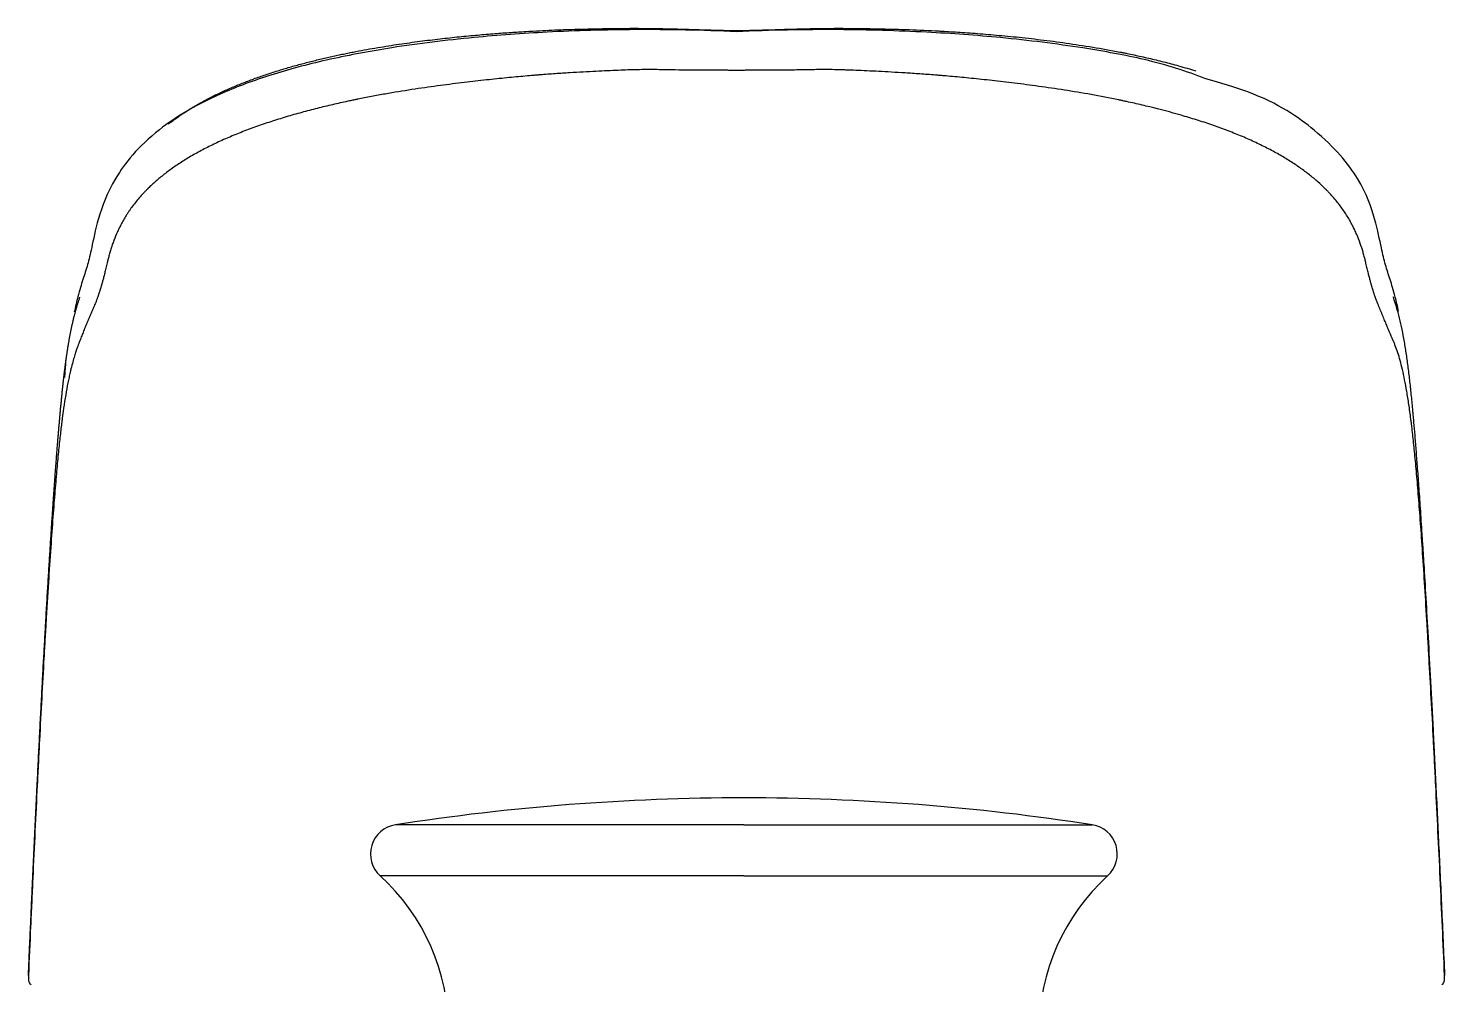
# Model space of a CAD drawing. Extents: x 1488 to 2842, y 0 to 992.
# Drawn here: x 1778.05 to 1826.03, y 426.99 to 459.39 of the extents above; entities that cross this region are included whole.
import ezdxf

# ---------------------------------------------------------------- set-up
doc = ezdxf.new("R2010")
doc.units = 0
doc.header["$LTSCALE"] = 10
doc.header["$MEASUREMENT"] = 0
doc.layers.add('1', color=7, linetype='CONTINUOUS')

msp = doc.modelspace()

# ---------------------------------------------------------------- linework, layer by layer
at = {"layer": '1', "color": 7, "linetype": 'Continuous', "lineweight": -3}
for p, q in [((1802.29, 432.408), (1790.487, 432.408)), ((1802.29, 432.408), (1814.094, 432.408)), ((1802.29, 430.681), (1789.967, 430.681)), ((1802.29, 430.681), (1814.614, 430.681))]:
    msp.add_line(p, q, dxfattribs=at)
for centre, radius, start, end in [((1802.29, 356.469), 76.851, 90, 98.83502), ((1802.29, 356.469), 76.851, 81.16498, 90), ((1790.64, 431.42), 1, 98.835, 227.6589), ((1813.94, 431.42), 1, 312.3411, 81.165), ((1785.173, 425.42), 7.117, 0, 47.6589), ((1819.408, 425.42), 7.117, 132.3411, 180)]:
    msp.add_arc(centre, radius, start, end, dxfattribs=at)
for points, knots in [([(1802.04, 459.276), (1800.887, 459.33), (1798.742, 459.374), (1795.763, 459.287), (1792.993, 459.087), (1790.506, 458.782), (1788.226, 458.356), (1786.313, 457.853), (1784.149, 457.059), (1782.083, 455.804), (1780.876, 454.264), (1780.372, 452.881), (1780.199, 451.943), (1780.059, 451.379), (1779.899, 450.893), (1779.746, 450.409), (1779.644, 449.964), (1779.603, 449.773)], [0, 0, 0, 0, 0.052346, 0.097938, 0.136782, 0.182236, 0.219055, 0.256836, 0.295323, 0.372425, 0.474324, 0.576343, 0.67874, 0.766561, 0.854517, 0.942601, 1, 1, 1, 1]), ([(1782.791, 456.146), (1782.819, 456.169), (1782.89, 456.223), (1783.007, 456.311), (1783.144, 456.408), (1783.286, 456.505), (1783.433, 456.6), (1783.585, 456.694), (1783.741, 456.787), (1783.902, 456.879), (1784.068, 456.969), (1784.238, 457.057), (1784.413, 457.144), (1784.591, 457.229), (1784.774, 457.312), (1784.96, 457.393), (1785.149, 457.472), (1785.341, 457.55), (1785.537, 457.625), (1785.735, 457.698), (1785.934, 457.769), (1786.136, 457.837), (1786.339, 457.904), (1786.544, 457.968), (1786.749, 458.03), (1786.954, 458.09), (1787.16, 458.148), (1787.366, 458.203), (1787.571, 458.256), (1787.774, 458.307), (1787.977, 458.356), (1788.178, 458.403), (1788.377, 458.447), (1788.573, 458.49), (1788.768, 458.531), (1788.959, 458.57), (1789.326, 458.642), (1789.871, 458.74), (1790.596, 458.855), (1791.303, 458.953), (1791.984, 459.036), (1792.637, 459.107), (1793.256, 459.165), (1793.84, 459.214), (1794.387, 459.254), (1794.894, 459.286), (1795.358, 459.311), (1795.783, 459.331), (1796.178, 459.347), (1796.555, 459.359), (1796.914, 459.369), (1797.254, 459.377), (1797.575, 459.383), (1797.877, 459.388), (1798.161, 459.39), (1798.425, 459.392), (1798.639, 459.392), (1798.808, 459.391), (1798.937, 459.39), (1799.064, 459.389), (1799.188, 459.387), (1799.31, 459.386), (1799.429, 459.383), (1799.545, 459.381), (1799.659, 459.379), (1799.77, 459.376), (1799.879, 459.373), (1799.984, 459.371), (1800.087, 459.368), (1800.188, 459.365), (1800.285, 459.362), (1800.38, 459.359), (1800.472, 459.357), (1800.561, 459.354), (1800.648, 459.351), (1800.733, 459.349), (1800.815, 459.346), (1800.895, 459.344), (1800.972, 459.341), (1801.048, 459.339), (1801.121, 459.337), (1801.193, 459.335), (1801.263, 459.333), (1801.332, 459.331), (1801.399, 459.329), (1801.465, 459.328), (1801.53, 459.326), (1801.594, 459.324), (1801.658, 459.323), (1801.721, 459.322), (1801.784, 459.321), (1801.848, 459.32), (1801.911, 459.319), (1801.976, 459.319), (1802.019, 459.319), (1802.04, 459.319)], [0, 0, 0, 0, 0.011424, 0.028262, 0.044864, 0.061229, 0.077357, 0.093247, 0.1089, 0.124317, 0.139497, 0.154444, 0.169159, 0.183643, 0.197898, 0.211923, 0.225717, 0.239281, 0.252615, 0.26572, 0.278596, 0.291245, 0.303665, 0.315856, 0.32782, 0.339556, 0.351064, 0.362344, 0.373392, 0.384207, 0.394786, 0.405127, 0.415228, 0.425087, 0.434704, 0.444078, 0.45321, 0.488142, 0.521448, 0.553142, 0.583178, 0.611505, 0.638087, 0.662911, 0.685972, 0.707274, 0.72683, 0.743969, 0.760332, 0.775912, 0.790705, 0.804706, 0.817914, 0.830328, 0.841953, 0.852796, 0.862867, 0.868234, 0.873506, 0.87868, 0.883752, 0.888721, 0.893583, 0.898336, 0.902981, 0.907514, 0.911936, 0.916246, 0.920444, 0.92453, 0.928504, 0.932368, 0.936122, 0.939769, 0.943312, 0.946754, 0.950098, 0.953349, 0.956511, 0.959589, 0.962588, 0.965511, 0.968366, 0.971157, 0.973892, 0.976578, 0.979223, 0.981836, 0.984426, 0.987001, 0.989571, 0.992146, 0.994735, 0.997349, 1, 1, 1, 1]), ([(1802.04, 459.319), (1802.093, 459.319), (1802.144, 459.319), (1802.245, 459.32), (1802.295, 459.321), (1802.446, 459.323), (1802.546, 459.326), (1802.704, 459.33), (1802.757, 459.331), (1802.867, 459.334), (1802.923, 459.336), (1803.098, 459.341), (1803.221, 459.344), (1803.487, 459.353), (1803.629, 459.357), (1803.934, 459.366), (1804.097, 459.371), (1804.443, 459.379), (1804.627, 459.383), (1805.014, 459.389), (1805.218, 459.391), (1805.431, 459.392), (1805.434, 459.392), (1805.437, 459.392), (1805.438, 459.392), (1805.438, 459.392), (1805.438, 459.392), (1805.438, 459.392), (1805.44, 459.392), (1805.445, 459.392), (1805.456, 459.392), (1805.478, 459.392), (1805.522, 459.392), (1805.612, 459.392), (1805.693, 459.391), (1805.857, 459.391), (1805.971, 459.39), (1806.329, 459.386), (1806.588, 459.382), (1807.007, 459.373), (1807.152, 459.37), (1807.452, 459.361), (1807.606, 459.357), (1808.085, 459.34), (1808.425, 459.326), (1808.785, 459.307), (1808.789, 459.307), (1808.793, 459.307), (1808.795, 459.307), (1808.796, 459.307), (1808.796, 459.307), (1808.796, 459.307), (1808.8, 459.307), (1808.809, 459.306), (1808.83, 459.305), (1808.871, 459.303), (1808.955, 459.298), (1809.126, 459.289), (1809.278, 459.28), (1809.59, 459.26), (1809.809, 459.246), (1810.266, 459.212), (1810.504, 459.193), (1810.999, 459.149), (1811.257, 459.125), (1811.788, 459.071), (1812.063, 459.04), (1812.626, 458.972), (1812.915, 458.934), (1813.504, 458.851), (1813.804, 458.805), (1814.412, 458.704), (1814.719, 458.649), (1815.032, 458.588), (1815.039, 458.586), (1815.047, 458.585), (1815.05, 458.584), (1815.051, 458.584), (1815.052, 458.584), (1815.053, 458.584), (1815.058, 458.583), (1815.073, 458.58), (1815.107, 458.573), (1815.176, 458.559), (1815.314, 458.531), (1815.434, 458.506), (1815.677, 458.454), (1815.841, 458.418), (1816.173, 458.34), (1816.341, 458.3), (1816.679, 458.213), (1816.849, 458.168), (1817.213, 458.066), (1817.407, 458.009), (1817.6, 457.949)], [0, 0, 0, 0, 0.011827, 0.011827, 0.023654, 0.023654, 0.047308, 0.047308, 0.059135, 0.059135, 0.070962, 0.070962, 0.094616, 0.094616, 0.11827, 0.11827, 0.141924, 0.141924, 0.165579, 0.165579, 0.189233, 0.189233, 0.189417, 0.18951, 0.189533, 0.189533, 0.189556, 0.189556, 0.189602, 0.189972, 0.190711, 0.192189, 0.195146, 0.20106, 0.212887, 0.212887, 0.236541, 0.236541, 0.283849, 0.283849, 0.307503, 0.307503, 0.331157, 0.331157, 0.378465, 0.378465, 0.378835, 0.37902, 0.379066, 0.379066, 0.379112, 0.379112, 0.379205, 0.379944, 0.381422, 0.384379, 0.390292, 0.402119, 0.425773, 0.425773, 0.473082, 0.473082, 0.52039, 0.52039, 0.567698, 0.567698, 0.615006, 0.615006, 0.662314, 0.662314, 0.709622, 0.709622, 0.756931, 0.756931, 0.75767, 0.758039, 0.758132, 0.758132, 0.758224, 0.758224, 0.758409, 0.759887, 0.762844, 0.768758, 0.780585, 0.804239, 0.804239, 0.851547, 0.851547, 0.898855, 0.898855, 0.946163, 0.946163, 1, 1, 1, 1]), ([(1817.904, 457.692), (1817.304, 457.935), (1816.067, 458.327), (1813.624, 458.772), (1811.142, 459.084), (1808.348, 459.286), (1805.352, 459.374), (1803.195, 459.33), (1802.04, 459.276)], [0, 0, 0, 0, 0.167452, 0.306873, 0.479482, 0.627609, 0.801878, 1, 1, 1, 1]), ([(1802.04, 457.966), (1801.99, 457.966), (1801.941, 457.966), (1801.843, 457.967), (1801.795, 457.968), (1801.649, 457.97), (1801.551, 457.971), (1801.346, 457.971), (1801.239, 457.971), (1801.009, 457.972), (1800.886, 457.972), (1800.687, 457.973), (1800.618, 457.973), (1800.475, 457.974), (1800.401, 457.975), (1800.17, 457.978), (1800.006, 457.981), (1799.657, 457.987), (1799.473, 457.991), (1799.182, 457.993), (1798.984, 457.994), (1798.777, 457.991), (1798.668, 457.989), (1798.665, 457.989), (1798.661, 457.989), (1798.66, 457.989), (1798.66, 457.989), (1798.66, 457.989), (1798.66, 457.989), (1798.66, 457.989), (1798.658, 457.989), (1798.654, 457.989), (1798.644, 457.989), (1798.623, 457.988), (1798.581, 457.987), (1798.494, 457.985), (1798.416, 457.982), (1798.258, 457.977), (1798.147, 457.973), (1797.798, 457.958), (1797.545, 457.947), (1796.998, 457.919), (1796.703, 457.903), (1796.231, 457.874), (1796.068, 457.863), (1795.734, 457.84), (1795.562, 457.828), (1795.38, 457.814), (1795.374, 457.813), (1795.367, 457.813), (1795.366, 457.812), (1795.366, 457.812), (1795.366, 457.812), (1795.366, 457.812), (1795.365, 457.812), (1795.362, 457.812), (1795.355, 457.812), (1795.336, 457.81), (1795.297, 457.807), (1795.217, 457.801), (1795.053, 457.787), (1794.907, 457.774), (1794.606, 457.747), (1794.394, 457.727), (1793.95, 457.683), (1793.718, 457.659), (1793.233, 457.605), (1792.98, 457.576), (1792.456, 457.512), (1792.184, 457.477), (1791.624, 457.401), (1791.336, 457.36), (1790.746, 457.269), (1790.444, 457.22), (1789.983, 457.139), (1789.828, 457.11), (1789.517, 457.051), (1789.361, 457.02), (1789.194, 456.986), (1789.183, 456.984), (1789.172, 456.982), (1789.17, 456.981), (1789.17, 456.981), (1789.169, 456.981), (1789.169, 456.981), (1789.167, 456.981), (1789.163, 456.98), (1789.149, 456.977), (1789.114, 456.97), (1789.041, 456.955), (1788.892, 456.923), (1788.764, 456.896), (1788.508, 456.839), (1788.335, 456.799), (1787.988, 456.717), (1787.814, 456.674), (1787.552, 456.606), (1787.464, 456.583), (1787.288, 456.535), (1787.201, 456.511), (1786.937, 456.437), (1786.761, 456.385), (1786.499, 456.304), (1786.412, 456.277), (1786.239, 456.221), (1786.153, 456.193), (1785.896, 456.106), (1785.728, 456.047), (1785.396, 455.924), (1785.234, 455.86), (1784.915, 455.73), (1784.76, 455.663), (1784.457, 455.527), (1784.31, 455.457), (1784.025, 455.314), (1783.887, 455.241), (1783.621, 455.094), (1783.493, 455.019), (1783.247, 454.867), (1783.129, 454.79), (1782.903, 454.634), (1782.795, 454.556), (1782.59, 454.398), (1782.493, 454.319), (1782.308, 454.16), (1782.221, 454.08), (1782.133, 453.994), (1782.127, 453.989), (1782.121, 453.983), (1782.12, 453.982), (1782.12, 453.982), (1782.12, 453.982), (1782.12, 453.982), (1782.12, 453.982), (1782.12, 453.982), (1782.119, 453.981), (1782.118, 453.98), (1782.116, 453.978), (1782.107, 453.969), (1782.086, 453.948), (1782.041, 453.904), (1782.004, 453.865), (1781.93, 453.788), (1781.883, 453.736), (1781.791, 453.633), (1781.747, 453.581), (1781.663, 453.476), (1781.622, 453.424), (1781.544, 453.32), (1781.507, 453.267), (1781.453, 453.188), (1781.435, 453.162), (1781.4, 453.109), (1781.383, 453.082), (1781.334, 453.003), (1781.302, 452.95), (1781.242, 452.844), (1781.213, 452.792), (1781.159, 452.688), (1781.133, 452.637), (1781.084, 452.534), (1781.06, 452.482), (1780.994, 452.328), (1780.954, 452.227), (1780.9, 452.077), (1780.883, 452.027), (1780.851, 451.929), (1780.836, 451.88), (1780.807, 451.783), (1780.793, 451.735), (1780.767, 451.64), (1780.755, 451.593), (1780.743, 451.544), (1780.742, 451.54), (1780.74, 451.535), (1780.74, 451.533), (1780.74, 451.532), (1780.74, 451.532), (1780.74, 451.532), (1780.74, 451.532), (1780.74, 451.532), (1780.739, 451.531), (1780.737, 451.521), (1780.73, 451.493), (1780.724, 451.468), (1780.711, 451.418), (1780.704, 451.385), (1780.689, 451.323), (1780.681, 451.292), (1780.667, 451.233), (1780.661, 451.205), (1780.641, 451.123), (1780.629, 451.072), (1780.605, 450.975), (1780.594, 450.93), (1780.572, 450.846), (1780.561, 450.807), (1780.545, 450.752), (1780.54, 450.735), (1780.533, 450.71), (1780.53, 450.701), (1780.525, 450.685), (1780.523, 450.677), (1780.516, 450.654), (1780.511, 450.638), (1780.502, 450.609), (1780.497, 450.594), (1780.491, 450.572), (1780.488, 450.565), (1780.484, 450.551), (1780.482, 450.544), (1780.475, 450.523), (1780.471, 450.51), (1780.462, 450.483), (1780.458, 450.47), (1780.45, 450.445), (1780.446, 450.432), (1780.438, 450.408), (1780.435, 450.396), (1780.427, 450.374), (1780.424, 450.363), (1780.417, 450.342), (1780.413, 450.332), (1780.407, 450.313), (1780.404, 450.304), (1780.395, 450.277), (1780.389, 450.261), (1780.379, 450.231), (1780.374, 450.218), (1780.365, 450.193), (1780.361, 450.183), (1780.351, 450.154), (1780.346, 450.141), (1780.342, 450.132), (1780.342, 450.132), (1780.342, 450.131), (1780.342, 450.131), (1780.342, 450.131), (1780.342, 450.131), (1780.342, 450.131), (1780.342, 450.131), (1780.342, 450.131), (1780.342, 450.131), (1780.342, 450.131), (1780.341, 450.129), (1780.34, 450.127), (1780.336, 450.117), (1780.327, 450.094), (1780.318, 450.074), (1780.301, 450.032), (1780.29, 450.005), (1780.267, 449.951), (1780.256, 449.924), (1780.233, 449.871), (1780.21, 449.818), (1780.187, 449.766), (1780.164, 449.713), (1780.153, 449.687), (1780.118, 449.608), (1780.096, 449.555), (1780.05, 449.449), (1780.028, 449.396), (1779.983, 449.289), (1779.961, 449.235), (1779.917, 449.127), (1779.895, 449.072), (1779.852, 448.963), (1779.831, 448.909), (1779.809, 448.851), (1779.807, 448.847), (1779.806, 448.842), (1779.805, 448.84), (1779.805, 448.84), (1779.805, 448.84), (1779.805, 448.839), (1779.805, 448.839), (1779.805, 448.839), (1779.805, 448.839), (1779.804, 448.839), (1779.803, 448.835), (1779.799, 448.825), (1779.795, 448.814), (1779.786, 448.79), (1779.778, 448.771), (1779.761, 448.726), (1779.751, 448.7), (1779.729, 448.641), (1779.717, 448.608), (1779.69, 448.532), (1779.676, 448.49), (1779.645, 448.395), (1779.628, 448.343), (1779.593, 448.226), (1779.574, 448.162), (1779.535, 448.019), (1779.514, 447.94), (1779.49, 447.841), (1779.485, 447.824), (1779.481, 447.807), (1779.479, 447.8), (1779.479, 447.799), (1779.479, 447.798), (1779.479, 447.798), (1779.479, 447.798), (1779.479, 447.798), (1779.479, 447.798), (1779.479, 447.797), (1779.478, 447.794), (1779.474, 447.777), (1779.463, 447.732), (1779.439, 447.629), (1779.42, 447.536), (1779.381, 447.348), (1779.356, 447.215), (1779.283, 446.799), (1779.238, 446.496), (1779.194, 446.156), (1779.192, 446.141), (1779.19, 446.124), (1779.189, 446.117), (1779.188, 446.114), (1779.188, 446.113), (1779.188, 446.113), (1779.188, 446.112), (1779.188, 446.112), (1779.188, 446.11), (1779.185, 446.09), (1779.178, 446.035), (1779.163, 445.907), (1779.149, 445.791), (1779.121, 445.548), (1779.102, 445.373), (1779.063, 444.99), (1779.044, 444.783), (1779.002, 444.332), (1778.981, 444.088), (1778.937, 443.556), (1778.914, 443.268), (1778.867, 442.643), (1778.843, 442.304), (1778.792, 441.57), (1778.765, 441.174), (1778.724, 440.531), (1778.71, 440.308), (1778.681, 439.845), (1778.667, 439.606), (1778.648, 439.295), (1778.644, 439.232), (1778.641, 439.168), (1778.641, 439.166), (1778.641, 439.165), (1778.64, 439.163), (1778.64, 439.158), (1778.639, 439.147), (1778.638, 439.124), (1778.635, 439.079), (1778.627, 438.936), (1778.619, 438.805), (1778.601, 438.489), (1778.564, 437.845), (1778.527, 437.169), (1778.477, 436.239), (1778.451, 435.759), (1778.413, 435.022), (1778.401, 434.774), (1778.375, 434.271), (1778.362, 434.017), (1778.324, 433.249), (1778.299, 432.728), (1778.249, 431.673), (1778.224, 431.139), (1778.186, 430.329), (1778.174, 430.058), (1778.149, 429.512), (1778.137, 429.238), (1778.1, 428.412), (1778.075, 427.857), (1778.051, 427.301)], [0, 0, 0, 0, 0.001953, 0.001953, 0.003906, 0.003906, 0.007812, 0.007812, 0.011719, 0.011719, 0.015625, 0.015625, 0.017578, 0.017578, 0.019531, 0.019531, 0.023437, 0.023437, 0.027344, 0.027344, 0.029297, 0.03125, 0.03125, 0.031311, 0.031319, 0.031321, 0.031321, 0.031322, 0.031322, 0.031326, 0.031342, 0.031372, 0.031494, 0.031738, 0.032227, 0.033203, 0.035156, 0.035156, 0.039062, 0.039062, 0.046875, 0.046875, 0.054687, 0.054687, 0.058594, 0.058594, 0.0625, 0.0625, 0.062622, 0.062637, 0.062641, 0.062641, 0.062645, 0.062645, 0.062653, 0.062683, 0.062744, 0.062988, 0.063477, 0.064453, 0.066406, 0.070312, 0.070312, 0.078125, 0.078125, 0.085937, 0.085937, 0.09375, 0.09375, 0.101562, 0.101562, 0.109375, 0.109375, 0.117187, 0.117187, 0.121094, 0.121094, 0.125, 0.125, 0.125244, 0.125275, 0.125282, 0.125282, 0.12529, 0.12529, 0.125305, 0.125366, 0.125488, 0.125977, 0.126953, 0.128906, 0.132812, 0.132812, 0.140625, 0.140625, 0.148437, 0.148437, 0.152344, 0.152344, 0.15625, 0.15625, 0.164062, 0.164062, 0.167969, 0.167969, 0.171875, 0.171875, 0.179687, 0.179687, 0.1875, 0.1875, 0.195312, 0.195312, 0.203125, 0.203125, 0.210937, 0.210937, 0.21875, 0.21875, 0.226562, 0.226562, 0.234375, 0.234375, 0.242187, 0.242187, 0.25, 0.25, 0.250488, 0.250549, 0.250565, 0.250568, 0.250568, 0.25057, 0.25057, 0.250572, 0.25058, 0.25061, 0.250732, 0.250977, 0.251953, 0.253906, 0.257812, 0.257812, 0.265625, 0.265625, 0.273437, 0.273437, 0.28125, 0.28125, 0.289062, 0.289062, 0.292969, 0.292969, 0.296875, 0.296875, 0.304687, 0.304687, 0.3125, 0.3125, 0.320312, 0.320312, 0.328125, 0.328125, 0.34375, 0.34375, 0.351562, 0.351562, 0.359375, 0.359375, 0.367187, 0.367187, 0.375, 0.375, 0.375488, 0.375732, 0.375793, 0.375824, 0.375839, 0.375847, 0.375847, 0.375854, 0.375854, 0.375977, 0.376953, 0.378906, 0.378906, 0.382812, 0.382812, 0.386719, 0.386719, 0.390625, 0.390625, 0.398437, 0.398437, 0.40625, 0.40625, 0.414062, 0.414062, 0.417969, 0.417969, 0.419922, 0.419922, 0.421875, 0.421875, 0.425781, 0.425781, 0.429687, 0.429687, 0.431641, 0.431641, 0.433594, 0.433594, 0.4375, 0.4375, 0.441406, 0.441406, 0.445312, 0.445312, 0.449219, 0.449219, 0.453125, 0.453125, 0.457031, 0.457031, 0.460937, 0.460937, 0.46875, 0.46875, 0.476562, 0.476562, 0.484375, 0.484375, 0.5, 0.5, 0.500977, 0.501099, 0.501129, 0.501137, 0.501137, 0.501139, 0.501139, 0.501141, 0.501144, 0.50116, 0.501221, 0.501465, 0.501953, 0.503906, 0.507812, 0.507812, 0.515625, 0.515625, 0.523437, 0.523437, 0.53125, 0.539062, 0.539062, 0.546875, 0.546875, 0.5625, 0.5625, 0.578125, 0.578125, 0.59375, 0.59375, 0.609375, 0.609375, 0.625, 0.625, 0.625977, 0.626221, 0.626343, 0.626404, 0.626419, 0.626419, 0.626427, 0.626427, 0.626434, 0.626465, 0.626953, 0.628906, 0.632812, 0.632812, 0.640625, 0.640625, 0.648437, 0.648437, 0.65625, 0.65625, 0.664062, 0.664062, 0.671875, 0.671875, 0.679687, 0.679687, 0.6875, 0.6875, 0.688477, 0.688965, 0.689026, 0.689056, 0.68906, 0.68906, 0.689064, 0.689064, 0.689072, 0.689087, 0.689209, 0.689453, 0.691406, 0.695312, 0.703125, 0.703125, 0.71875, 0.71875, 0.75, 0.75, 0.750977, 0.751465, 0.751587, 0.751648, 0.751678, 0.751694, 0.751694, 0.751709, 0.751709, 0.751953, 0.753906, 0.757812, 0.765625, 0.765625, 0.78125, 0.78125, 0.796875, 0.796875, 0.8125, 0.8125, 0.828125, 0.828125, 0.84375, 0.84375, 0.859375, 0.859375, 0.867187, 0.867187, 0.875, 0.875, 0.876953, 0.876984, 0.876984, 0.877014, 0.877014, 0.877075, 0.877197, 0.877441, 0.87793, 0.878906, 0.882812, 0.882812, 0.890625, 0.90625, 0.90625, 0.921875, 0.921875, 0.929687, 0.929687, 0.9375, 0.9375, 0.953125, 0.953125, 0.96875, 0.96875, 0.976562, 0.976562, 0.984375, 0.984375, 1, 1, 1, 1]), ([(1826.03, 427.301), (1826.006, 427.855), (1825.981, 428.408), (1825.932, 429.505), (1825.907, 430.051), (1825.857, 431.132), (1825.832, 431.667), (1825.781, 432.722), (1825.756, 433.243), (1825.718, 434.011), (1825.705, 434.264), (1825.68, 434.766), (1825.642, 435.512), (1825.604, 436.232), (1825.553, 437.166), (1825.516, 437.846), (1825.479, 438.494), (1825.461, 438.812), (1825.453, 438.943), (1825.445, 439.086), (1825.442, 439.131), (1825.441, 439.154), (1825.44, 439.165), (1825.44, 439.171), (1825.44, 439.173), (1825.44, 439.173), (1825.44, 439.174), (1825.44, 439.175), (1825.436, 439.233), (1825.406, 439.742), (1825.377, 440.218), (1825.327, 441.018), (1825.302, 441.395), (1825.254, 442.102), (1825.231, 442.434), (1825.185, 443.056), (1825.162, 443.346), (1825.118, 443.892), (1825.096, 444.146), (1825.053, 444.623), (1825.032, 444.845), (1824.991, 445.261), (1824.97, 445.455), (1824.939, 445.727), (1824.929, 445.815), (1824.914, 445.942), (1824.906, 446.005), (1824.898, 446.067), (1824.895, 446.089), (1824.895, 446.091), (1824.895, 446.092), (1824.895, 446.092), (1824.895, 446.093), (1824.895, 446.093), (1824.895, 446.096), (1824.893, 446.104), (1824.891, 446.124), (1824.866, 446.317), (1824.842, 446.493), (1824.796, 446.805), (1824.773, 446.953), (1824.702, 447.369), (1824.653, 447.613), (1824.552, 448.046), (1824.5, 448.236), (1824.417, 448.487), (1824.389, 448.565), (1824.346, 448.676), (1824.324, 448.729), (1824.298, 448.788), (1824.286, 448.815), (1824.281, 448.826), (1824.28, 448.828), (1824.28, 448.828), (1824.28, 448.828), (1824.28, 448.828), (1824.28, 448.828), (1824.28, 448.828), (1824.28, 448.828), (1824.28, 448.829), (1824.279, 448.83), (1824.278, 448.833), (1824.242, 448.91), (1824.203, 449.002), (1824.143, 449.149), (1824.122, 449.2), (1824.079, 449.305), (1824.057, 449.359), (1824.022, 449.442), (1824.011, 449.47), (1823.987, 449.527), (1823.964, 449.584), (1823.94, 449.642), (1823.915, 449.7), (1823.903, 449.73), (1823.865, 449.819), (1823.84, 449.88), (1823.802, 449.975), (1823.782, 450.022), (1823.759, 450.079), (1823.749, 450.105), (1823.744, 450.116), (1823.743, 450.12), (1823.742, 450.121), (1823.742, 450.121), (1823.742, 450.121), (1823.742, 450.121), (1823.742, 450.121), (1823.742, 450.121), (1823.742, 450.121), (1823.742, 450.121), (1823.742, 450.122), (1823.742, 450.122), (1823.738, 450.132), (1823.732, 450.148), (1823.721, 450.178), (1823.717, 450.189), (1823.708, 450.214), (1823.703, 450.227), (1823.692, 450.257), (1823.686, 450.274), (1823.677, 450.301), (1823.674, 450.31), (1823.667, 450.329), (1823.664, 450.34), (1823.657, 450.361), (1823.653, 450.372), (1823.646, 450.394), (1823.642, 450.406), (1823.634, 450.431), (1823.63, 450.443), (1823.622, 450.469), (1823.618, 450.482), (1823.61, 450.509), (1823.606, 450.523), (1823.599, 450.544), (1823.597, 450.551), (1823.592, 450.565), (1823.59, 450.572), (1823.584, 450.593), (1823.579, 450.608), (1823.57, 450.638), (1823.565, 450.653), (1823.558, 450.676), (1823.556, 450.684), (1823.551, 450.7), (1823.548, 450.708), (1823.541, 450.733), (1823.531, 450.768), (1823.521, 450.805), (1823.51, 450.843), (1823.505, 450.863), (1823.489, 450.924), (1823.478, 450.968), (1823.454, 451.062), (1823.442, 451.112), (1823.417, 451.22), (1823.403, 451.277), (1823.381, 451.369), (1823.374, 451.4), (1823.362, 451.449), (1823.356, 451.474), (1823.349, 451.5), (1823.347, 451.509), (1823.347, 451.51), (1823.347, 451.511), (1823.347, 451.511), (1823.347, 451.511), (1823.347, 451.511), (1823.347, 451.511), (1823.347, 451.511), (1823.346, 451.512), (1823.346, 451.514), (1823.345, 451.519), (1823.332, 451.57), (1823.319, 451.619), (1823.294, 451.714), (1823.28, 451.762), (1823.238, 451.906), (1823.206, 452.005), (1823.136, 452.204), (1823.097, 452.305), (1823.032, 452.457), (1823.009, 452.509), (1822.961, 452.611), (1822.936, 452.663), (1822.883, 452.766), (1822.855, 452.818), (1822.797, 452.921), (1822.766, 452.973), (1822.702, 453.077), (1822.635, 453.18), (1822.526, 453.336), (1822.448, 453.439), (1822.366, 453.542), (1822.281, 453.645), (1822.19, 453.746), (1822.119, 453.822), (1822.083, 453.86), (1822.04, 453.904), (1822.02, 453.925), (1822.011, 453.933), (1822.008, 453.936), (1822.007, 453.937), (1822.007, 453.937), (1822.007, 453.937), (1822.007, 453.937), (1822.007, 453.937), (1822.007, 453.937), (1822.006, 453.938), (1822, 453.944), (1821.914, 454.029), (1821.824, 454.114), (1821.644, 454.272), (1821.549, 454.351), (1821.35, 454.508), (1821.245, 454.586), (1821.025, 454.741), (1820.91, 454.818), (1820.671, 454.97), (1820.546, 455.044), (1820.286, 455.192), (1820.151, 455.265), (1819.871, 455.408), (1819.727, 455.478), (1819.43, 455.616), (1819.277, 455.683), (1818.963, 455.814), (1818.803, 455.878), (1818.475, 456.002), (1818.308, 456.063), (1817.97, 456.18), (1817.798, 456.236), (1817.452, 456.345), (1817.277, 456.398), (1816.75, 456.549), (1816.396, 456.642), (1815.869, 456.771), (1815.694, 456.812), (1815.434, 456.87), (1815.305, 456.899), (1815.155, 456.931), (1815.08, 456.947), (1815.045, 456.954), (1815.031, 456.957), (1815.027, 456.958), (1815.025, 456.958), (1815.024, 456.958), (1815.024, 456.958), (1815.024, 456.958), (1815.024, 456.959), (1815.022, 456.959), (1815.011, 456.961), (1814.685, 457.029), (1814.362, 457.091), (1813.747, 457.202), (1813.444, 457.252), (1812.851, 457.345), (1812.561, 457.387), (1811.999, 457.464), (1811.726, 457.5), (1811.199, 457.565), (1810.945, 457.595), (1810.457, 457.649), (1810.223, 457.674), (1809.776, 457.719), (1809.564, 457.74), (1809.261, 457.767), (1809.113, 457.78), (1808.949, 457.794), (1808.868, 457.801), (1808.828, 457.804), (1808.81, 457.805), (1808.802, 457.806), (1808.8, 457.806), (1808.799, 457.806), (1808.799, 457.806), (1808.798, 457.806), (1808.798, 457.806), (1808.797, 457.806), (1808.791, 457.807), (1808.605, 457.821), (1808.424, 457.835), (1808.084, 457.858), (1807.918, 457.869), (1807.438, 457.899), (1807.138, 457.916), (1806.581, 457.945), (1806.323, 457.957), (1805.969, 457.971), (1805.856, 457.976), (1805.695, 457.981), (1805.616, 457.984), (1805.528, 457.986), (1805.485, 457.987), (1805.463, 457.988), (1805.453, 457.988), (1805.449, 457.988), (1805.448, 457.988), (1805.447, 457.988), (1805.447, 457.988), (1805.447, 457.988), (1805.447, 457.988), (1805.446, 457.988), (1805.443, 457.988), (1805.333, 457.991), (1805.121, 457.994), (1804.921, 457.993), (1804.627, 457.991), (1804.441, 457.987), (1804.089, 457.981), (1803.923, 457.978), (1803.691, 457.975), (1803.616, 457.974), (1803.472, 457.973), (1803.402, 457.972), (1803.202, 457.971), (1803.078, 457.971), (1802.846, 457.971), (1802.738, 457.971), (1802.532, 457.97), (1802.434, 457.97), (1802.287, 457.968), (1802.239, 457.967), (1802.141, 457.966), (1802.091, 457.966), (1802.04, 457.966)], [0, 0, 0, 0, 0.015625, 0.015625, 0.03125, 0.03125, 0.046875, 0.046875, 0.0625, 0.0625, 0.070313, 0.070313, 0.078125, 0.09375, 0.09375, 0.109375, 0.117188, 0.117188, 0.121094, 0.12207, 0.122559, 0.122803, 0.122925, 0.122986, 0.123001, 0.123001, 0.123016, 0.123016, 0.123047, 0.125, 0.140625, 0.140625, 0.15625, 0.15625, 0.171875, 0.171875, 0.1875, 0.1875, 0.203125, 0.203125, 0.21875, 0.21875, 0.234375, 0.234375, 0.242188, 0.242188, 0.246094, 0.248047, 0.248169, 0.24823, 0.24826, 0.248276, 0.248276, 0.248291, 0.248291, 0.248535, 0.249023, 0.25, 0.265625, 0.265625, 0.28125, 0.28125, 0.3125, 0.3125, 0.34375, 0.34375, 0.359375, 0.359375, 0.367188, 0.371094, 0.373047, 0.373535, 0.373566, 0.373573, 0.373573, 0.373577, 0.373577, 0.373581, 0.373596, 0.373657, 0.373779, 0.374023, 0.375, 0.40625, 0.40625, 0.421875, 0.421875, 0.4375, 0.4375, 0.445313, 0.445313, 0.453125, 0.460938, 0.460938, 0.46875, 0.46875, 0.484375, 0.484375, 0.492188, 0.496094, 0.498047, 0.498535, 0.498779, 0.49884, 0.498856, 0.498859, 0.498859, 0.498861, 0.498861, 0.498863, 0.498871, 0.498901, 0.499023, 0.5, 0.515625, 0.515625, 0.523438, 0.523438, 0.53125, 0.53125, 0.539063, 0.539063, 0.542969, 0.542969, 0.546875, 0.546875, 0.550781, 0.550781, 0.554688, 0.554688, 0.558594, 0.558594, 0.5625, 0.5625, 0.566406, 0.566406, 0.568359, 0.568359, 0.570313, 0.570313, 0.574219, 0.574219, 0.578125, 0.578125, 0.580078, 0.580078, 0.582031, 0.582031, 0.585938, 0.589844, 0.589844, 0.59375, 0.59375, 0.601563, 0.601563, 0.609375, 0.609375, 0.617188, 0.617188, 0.621094, 0.621094, 0.623047, 0.624023, 0.624084, 0.624115, 0.62413, 0.624138, 0.624142, 0.624144, 0.624144, 0.624146, 0.624146, 0.624268, 0.624512, 0.625, 0.632813, 0.632813, 0.640625, 0.640625, 0.65625, 0.65625, 0.671875, 0.671875, 0.679688, 0.679688, 0.6875, 0.6875, 0.695313, 0.695313, 0.703125, 0.703125, 0.710938, 0.71875, 0.726563, 0.726563, 0.734375, 0.742188, 0.742188, 0.746094, 0.748047, 0.749023, 0.749268, 0.74939, 0.74942, 0.749428, 0.749428, 0.749432, 0.749432, 0.749435, 0.749451, 0.749512, 0.75, 0.757813, 0.757813, 0.765625, 0.765625, 0.773438, 0.773438, 0.78125, 0.78125, 0.789063, 0.789063, 0.796875, 0.796875, 0.804688, 0.804688, 0.8125, 0.8125, 0.820313, 0.820313, 0.828125, 0.828125, 0.835938, 0.835938, 0.84375, 0.84375, 0.859375, 0.859375, 0.867188, 0.867188, 0.871094, 0.873047, 0.874023, 0.874512, 0.874634, 0.874695, 0.87471, 0.874714, 0.874714, 0.874718, 0.874718, 0.874725, 0.874756, 0.875, 0.882813, 0.882813, 0.890625, 0.890625, 0.898438, 0.898438, 0.90625, 0.90625, 0.914063, 0.914063, 0.921875, 0.921875, 0.929688, 0.929688, 0.933594, 0.935547, 0.936523, 0.937012, 0.937256, 0.937317, 0.937347, 0.937355, 0.937357, 0.937357, 0.937359, 0.937363, 0.937378, 0.9375, 0.941406, 0.941406, 0.945313, 0.945313, 0.953125, 0.953125, 0.960938, 0.960938, 0.964844, 0.964844, 0.966797, 0.967773, 0.968262, 0.968506, 0.968628, 0.968658, 0.968674, 0.968678, 0.968678, 0.968679, 0.968679, 0.968681, 0.968689, 0.96875, 0.970703, 0.972656, 0.972656, 0.976563, 0.976563, 0.980469, 0.980469, 0.982422, 0.982422, 0.984375, 0.984375, 0.988281, 0.988281, 0.992188, 0.992188, 0.996094, 0.996094, 0.998047, 0.998047, 1, 1, 1, 1]), ([(1824.473, 449.796), (1824.434, 449.976), (1824.334, 450.412), (1824.182, 450.888), (1824.023, 451.375), (1823.884, 451.937), (1823.707, 452.87), (1823.228, 454.254), (1821.963, 455.775), (1820.138, 457.031), (1818.441, 457.548), (1817.904, 457.692)], [0, 0, 0, 0, 0.073715, 0.193934, 0.31396, 0.43388, 0.57358, 0.71253, 0.851515, 0.957049, 1, 1, 1, 1]), ([(1778.051, 427.301), (1778.052, 427.329), (1778.055, 427.386), (1778.06, 427.512), (1778.067, 427.678), (1778.081, 427.99), (1778.096, 428.334), (1778.112, 428.696), (1778.125, 428.973), (1778.137, 429.241), (1778.149, 429.512), (1778.161, 429.786), (1778.174, 430.064), (1778.192, 430.466), (1778.216, 430.991), (1778.246, 431.633), (1778.276, 432.27), (1778.307, 432.9), (1778.339, 433.575), (1778.374, 434.291), (1778.412, 435.045), (1778.45, 435.782), (1778.487, 436.501), (1778.524, 437.2), (1778.561, 437.88), (1778.598, 438.539), (1778.628, 439.081), (1778.653, 439.516), (1778.673, 439.851), (1778.692, 440.177), (1778.711, 440.493), (1778.729, 440.8), (1778.748, 441.098), (1778.766, 441.387), (1778.783, 441.666), (1778.8, 441.937), (1778.817, 442.2), (1778.834, 442.454), (1778.85, 442.701), (1778.866, 442.939), (1778.882, 443.17), (1778.897, 443.394), (1778.912, 443.61), (1778.927, 443.82), (1778.942, 444.023), (1778.956, 444.22), (1778.97, 444.41), (1778.984, 444.595), (1778.997, 444.774), (1779.011, 444.947), (1779.024, 445.114), (1779.037, 445.277), (1779.05, 445.434), (1779.062, 445.587), (1779.075, 445.735), (1779.087, 445.878), (1779.099, 446.017), (1779.111, 446.152), (1779.122, 446.283), (1779.134, 446.415), (1779.147, 446.549), (1779.16, 446.686), (1779.173, 446.822), (1779.187, 446.958), (1779.2, 447.093), (1779.215, 447.227), (1779.229, 447.359), (1779.244, 447.491), (1779.259, 447.622), (1779.275, 447.752), (1779.291, 447.88), (1779.307, 448.007), (1779.324, 448.133), (1779.341, 448.257), (1779.359, 448.38), (1779.378, 448.502), (1779.397, 448.622), (1779.417, 448.74), (1779.437, 448.857), (1779.458, 448.973), (1779.48, 449.086), (1779.503, 449.199), (1779.527, 449.309), (1779.551, 449.418), (1779.576, 449.526), (1779.602, 449.632), (1779.63, 449.736), (1779.658, 449.839), (1779.682, 449.922), (1779.701, 449.986), (1779.715, 450.032), (1779.729, 450.077), (1779.743, 450.122), (1779.757, 450.166), (1779.771, 450.21), (1779.784, 450.249), (1779.792, 450.273), (1779.795, 450.284)], [0, 0, 0, 0, 0.002052, 0.004104, 0.009086, 0.014069, 0.026736, 0.03402, 0.040434, 0.046945, 0.053554, 0.06026, 0.067064, 0.073966, 0.089954, 0.105946, 0.121939, 0.137928, 0.15391, 0.173954, 0.193979, 0.213985, 0.233979, 0.25397, 0.273967, 0.293978, 0.314012, 0.32517, 0.336242, 0.347228, 0.358127, 0.368937, 0.379656, 0.390283, 0.400816, 0.411255, 0.4216, 0.431853, 0.442015, 0.452085, 0.462065, 0.471954, 0.481752, 0.491459, 0.501074, 0.510598, 0.52003, 0.529372, 0.538623, 0.547783, 0.556854, 0.565834, 0.574723, 0.583522, 0.59223, 0.600847, 0.609372, 0.617807, 0.62615, 0.634403, 0.643538, 0.652797, 0.662184, 0.671697, 0.681336, 0.691104, 0.700998, 0.71102, 0.721172, 0.731452, 0.741864, 0.752406, 0.763081, 0.773889, 0.784831, 0.795908, 0.807121, 0.81847, 0.829955, 0.841577, 0.853337, 0.865234, 0.87727, 0.889444, 0.901756, 0.914209, 0.926805, 0.939548, 0.952442, 0.958462, 0.964523, 0.970625, 0.976768, 0.982953, 0.989179, 0.995447, 1, 1, 1, 1]), ([(1824.276, 450.311), (1824.288, 450.275), (1824.3, 450.239), (1824.339, 450.118), (1824.366, 450.031), (1824.394, 449.936), (1824.396, 449.93), (1824.398, 449.924), (1824.398, 449.924), (1824.398, 449.924), (1824.398, 449.924), (1824.398, 449.924), (1824.398, 449.923), (1824.398, 449.922), (1824.399, 449.918), (1824.401, 449.912), (1824.407, 449.891), (1824.422, 449.842), (1824.452, 449.734), (1824.476, 449.64), (1824.523, 449.45), (1824.552, 449.32), (1824.608, 449.052), (1824.634, 448.914), (1824.682, 448.632), (1824.705, 448.488), (1824.749, 448.192), (1824.769, 448.041), (1824.809, 447.733), (1824.827, 447.575), (1824.863, 447.256), (1824.88, 447.093), (1824.914, 446.764), (1824.93, 446.597), (1824.946, 446.417), (1824.947, 446.405), (1824.948, 446.393), (1824.949, 446.391), (1824.949, 446.389), (1824.949, 446.389), (1824.949, 446.389), (1824.949, 446.389), (1824.949, 446.388), (1824.949, 446.387), (1824.95, 446.381), (1824.951, 446.361), (1824.956, 446.313), (1824.965, 446.206), (1824.974, 446.109), (1824.991, 445.909), (1825.004, 445.767), (1825.029, 445.459), (1825.042, 445.295), (1825.07, 444.941), (1825.085, 444.751), (1825.116, 444.343), (1825.132, 444.124), (1825.166, 443.652), (1825.183, 443.4), (1825.221, 442.856), (1825.24, 442.565), (1825.27, 442.095), (1825.281, 441.933), (1825.302, 441.597), (1825.313, 441.422), (1825.347, 440.881), (1825.37, 440.496), (1825.419, 439.67), (1825.444, 439.231), (1825.497, 438.295), (1825.524, 437.799), (1825.581, 436.747), (1825.61, 436.191), (1825.655, 435.313), (1825.67, 435.013), (1825.701, 434.398), (1825.716, 434.084), (1825.764, 433.118), (1825.796, 432.447), (1825.845, 431.402), (1825.862, 431.048), (1825.895, 430.327), (1825.912, 429.961), (1825.962, 428.847), (1825.996, 428.083), (1826.03, 427.301)], [0, 0, 0, 0, 0.017373, 0.017373, 0.056678, 0.056678, 0.059134, 0.059211, 0.059211, 0.05923, 0.05923, 0.05925, 0.059288, 0.059442, 0.059749, 0.060363, 0.061591, 0.066504, 0.07633, 0.095983, 0.095983, 0.135288, 0.135288, 0.174593, 0.174593, 0.213898, 0.213898, 0.253203, 0.253203, 0.292508, 0.292508, 0.331813, 0.331813, 0.371119, 0.371119, 0.373575, 0.373882, 0.374036, 0.374113, 0.374151, 0.374151, 0.37417, 0.37417, 0.374189, 0.374803, 0.376032, 0.380945, 0.390771, 0.410424, 0.410424, 0.449729, 0.449729, 0.489034, 0.489034, 0.528339, 0.528339, 0.567644, 0.567644, 0.606949, 0.606949, 0.646254, 0.646254, 0.665907, 0.665907, 0.685559, 0.685559, 0.724864, 0.724864, 0.764169, 0.764169, 0.803475, 0.803475, 0.84278, 0.84278, 0.862432, 0.862432, 0.882085, 0.882085, 0.92139, 0.92139, 0.941042, 0.941042, 0.960695, 0.960695, 1, 1, 1, 1]), ([(1779.307, 448.035), (1779.301, 447.965), (1779.29, 447.823), (1779.279, 447.642), (1779.274, 447.558)], [0, 0, 0, 0, 0.571197, 1, 1, 1, 1]), ([(1778.051, 427.301), (1778.048, 427.209), (1778.054, 427.137), (1778.085, 427.034), (1778.109, 427.003), (1778.143, 426.992)], [0, 0, 0, 0, 0.5, 0.5, 1, 1, 1, 1]), ([(1825.937, 426.992), (1825.972, 427.003), (1825.996, 427.034), (1826.027, 427.137), (1826.033, 427.209), (1826.03, 427.301)], [0, 0, 0, 0, 0.5, 0.5, 1, 1, 1, 1])]:
    msp.add_open_spline(points, degree=3, knots=knots, dxfattribs=at)

doc.saveas('drawing.dxf')
